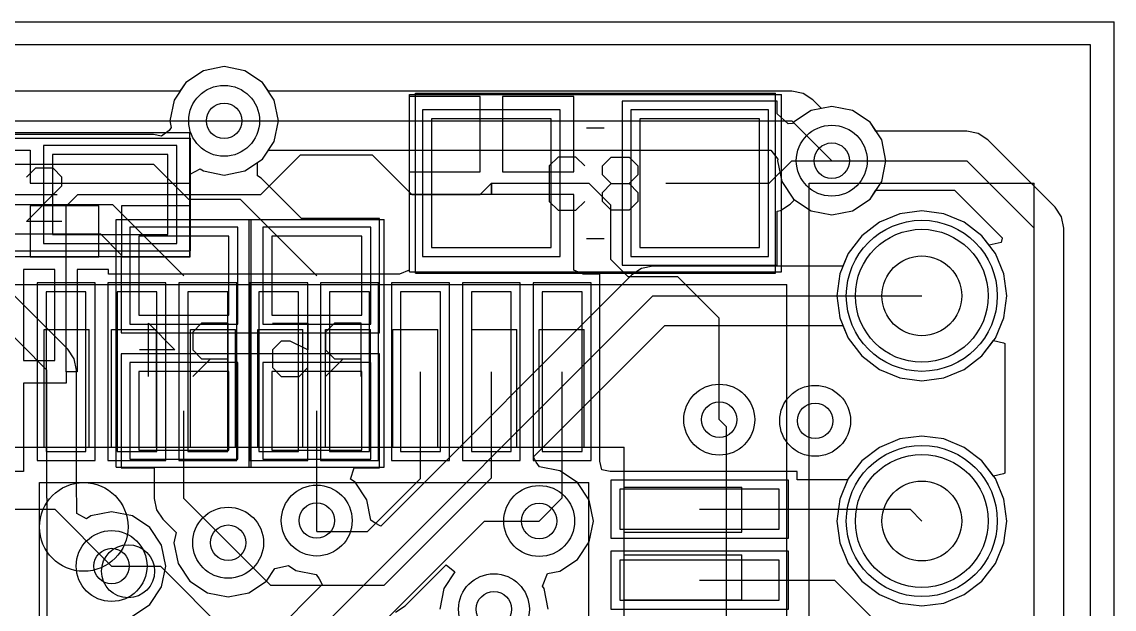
# Model space of a CAD drawing. Header units: millimetres. Extents: x 23.8 to 46.9, y 23.8 to 45.
# Drawn here: x 34.55 to 46.87, y 38.38 to 45 of the extents above; entities that cross this region are included whole.
import ezdxf

# ---------------------------------------------------------------- set-up
doc = ezdxf.new("R2010")
doc.units = ezdxf.units.MM
for name, color, linetype in [('BottomLayer', 5, 'Continuous'), ('BottomPaste', 16, 'Continuous'), ('BottomSolder', 6, 'Continuous'), ('KeepOutLayer', 6, 'Continuous'), ('Mechanical13', 56, 'Continuous'), ('Mechanical14', 56, 'Continuous'), ('Mechanical15', 56, 'Continuous'), ('MultiLayer', 9, 'Continuous'), ('PadHoleLayer', 156, 'Continuous'), ('TopLayer', 1, 'Continuous'), ('TopOverlay', 2, 'Continuous'), ('TopPaste', 8, 'Continuous'), ('TopSolder', 216, 'Continuous'), ('ViaHoleLayer', 16, 'Continuous')]:
    doc.layers.add(name, color=color, linetype=linetype)

msp = doc.modelspace()

# ---------------------------------------------------------------- linework, layer by layer
at = {"layer": 'BottomLayer'}
for p, q in [((24.005, 44.745), (46.606, 44.745)), ((46.606, 44.745), (46.606, 24.019)), ((36.596, 44.449), (36.397, 44.317)), ((36.83, 44.496), (36.596, 44.449)), ((37.064, 44.449), (36.83, 44.496)), ((37.263, 44.317), (37.064, 44.449)), ((36.397, 44.317), (36.265, 44.118)), ((37.329, 44.217), (37.263, 44.317)), ((43.238, 44.217), (37.329, 44.217)), ((43.366, 44.192), (43.238, 44.217)), ((43.474, 44.12), (43.366, 44.192)), ((36.265, 44.118), (36.218, 43.884)), ((43.571, 44.022), (43.474, 44.12)), ((43.688, 44.046), (43.571, 44.022)), ((43.922, 43.999), (43.688, 44.046)), ((44.121, 43.867), (43.922, 43.999)), ((36.211, 43.775), (36.123, 43.71)), ((36.234, 43.807), (36.211, 43.775)), ((36.218, 43.884), (36.234, 43.807)), ((36.83, 43.884), (43.238, 43.884)), ((43.238, 43.884), (43.688, 43.434)), ((44.253, 43.668), (44.121, 43.867)), ((36.033, 43.728), (26.52, 43.728)), ((36.123, 43.71), (36.033, 43.728)), ((44.3, 43.434), (44.253, 43.668)), ((37.263, 43.451), (37.329, 43.551)), ((37.329, 43.551), (42.999, 43.551)), ((42.999, 43.551), (43.08, 43.452)), ((26.52, 43.395), (36.033, 43.395)), ((36.033, 43.395), (36.428, 43)), ((37.207, 43.414), (37.263, 43.451)), ((37.208, 43.262), (37.207, 43.414)), ((43.08, 43.452), (43.076, 43.434)), ((43.076, 43.434), (43.123, 43.2)), ((44.253, 43.2), (44.3, 43.434)), ((37.248, 43.236), (37.208, 43.262)), ((37.702, 42.781), (37.248, 43.236)), ((43.123, 43.2), (43.255, 43.001)), ((44.121, 43.001), (44.253, 43.2)), ((26.941, 42.941), (35.571, 42.941)), ((35.571, 42.941), (36.375, 42.137)), ((36.428, 43), (37.012, 43)), ((37.012, 43), (37.875, 42.137)), ((43.255, 43.001), (43.454, 42.869)), ((43.922, 42.869), (44.121, 43.001)), ((38.583, 42.781), (37.702, 42.781)), ((38.583, 41.492), (38.583, 42.781)), ((43.454, 42.869), (43.688, 42.822)), ((43.688, 42.822), (43.922, 42.869)), ((44.456, 42.836), (44.225, 42.74)), ((44.704, 42.868), (44.456, 42.836)), ((44.952, 42.836), (44.704, 42.868)), ((45.183, 42.74), (44.952, 42.836)), ((44.225, 42.74), (44.026, 42.588)), ((45.382, 42.588), (45.183, 42.74)), ((33.932, 42.608), (35.433, 42.608)), ((35.433, 42.608), (35.667, 42.373)), ((36.883, 42.581), (35.867, 42.581)), ((35.867, 42.581), (35.867, 41.692)), ((36.883, 41.692), (36.883, 42.581)), ((38.383, 42.581), (37.367, 42.581)), ((37.367, 42.581), (37.367, 41.692)), ((38.383, 41.692), (38.383, 42.581)), ((44.026, 42.588), (43.874, 42.389)), ((45.534, 42.389), (45.382, 42.588)), ((33.415, 42.487), (34.829, 41.073)), ((35.065, 41.308), (33.883, 42.49)), ((35.667, 42.373), (35.667, 41.492)), ((43.874, 42.389), (43.814, 42.243)), ((45.63, 42.158), (45.534, 42.389)), ((41.539, 42.218), (41.431, 42.146)), ((41.667, 42.243), (41.539, 42.218)), ((43.814, 42.243), (41.667, 42.243)), ((41.431, 42.146), (38.599, 39.313)), ((45.662, 41.91), (45.63, 42.158)), ((37.257, 37.5), (41.667, 41.91)), ((41.667, 41.91), (44.704, 41.91)), ((45.63, 41.662), (45.662, 41.91)), ((35.867, 41.692), (36.883, 41.692)), ((37.367, 41.692), (38.383, 41.692)), ((40.321, 40.093), (41.805, 41.577)), ((41.805, 41.577), (43.814, 41.577)), ((43.814, 41.577), (43.874, 41.431)), ((45.534, 41.431), (45.63, 41.662)), ((35.667, 41.492), (37.083, 41.492)), ((37.083, 41.492), (37.083, 41.492)), ((37.083, 41.492), (37.167, 41.492)), ((37.167, 41.492), (37.21, 41.492)), ((37.167, 41.492), (37.167, 41.492)), ((37.21, 41.492), (38.583, 41.492)), ((43.874, 41.431), (44.026, 41.232)), ((45.382, 41.232), (45.534, 41.431)), ((35.137, 41.2), (35.065, 41.308)), ((35.162, 41.073), (35.137, 41.2)), ((37.083, 41.257), (35.667, 41.257)), ((35.667, 41.257), (35.667, 39.969)), ((37.167, 41.257), (37.083, 41.257)), ((37.083, 41.257), (37.083, 41.257)), ((37.167, 41.257), (37.167, 41.257)), ((38.583, 41.257), (37.167, 41.257)), ((38.583, 39.969), (38.583, 41.257)), ((44.026, 41.232), (44.225, 41.08)), ((45.183, 41.08), (45.382, 41.232)), ((34.829, 39.629), (34.829, 41.073)), ((35.162, 39.645), (35.162, 41.073)), ((36.883, 41.057), (35.867, 41.057)), ((35.867, 41.057), (35.867, 40.168)), ((36.883, 40.168), (36.883, 41.057)), ((38.383, 41.057), (37.367, 41.057)), ((37.367, 41.057), (37.367, 40.168)), ((38.383, 40.168), (38.383, 41.057)), ((44.225, 41.08), (44.456, 40.984)), ((44.952, 40.984), (45.183, 41.08)), ((44.456, 40.984), (44.704, 40.952)), ((44.704, 40.952), (44.952, 40.984)), ((36.375, 39.625), (36.375, 40.613)), ((37.875, 39.376), (37.875, 40.613)), ((42.418, 40.513), (42.5, 40.431)), ((42.5, 36.625), (42.5, 40.431)), ((44.704, 40.328), (44.456, 40.296)), ((44.952, 40.296), (44.704, 40.328)), ((44.225, 40.2), (44.026, 40.048)), ((44.456, 40.296), (44.225, 40.2)), ((45.183, 40.2), (44.952, 40.296)), ((45.382, 40.048), (45.183, 40.2)), ((35.867, 40.168), (36.883, 40.168)), ((37.367, 40.168), (38.383, 40.168)), ((40.352, 40.035), (40.321, 40.093)), ((35.667, 39.969), (36.042, 39.969)), ((36.042, 39.969), (36.042, 39.625)), ((38.258, 39.842), (38.296, 39.969)), ((38.296, 39.969), (38.583, 39.969)), ((40.389, 39.981), (40.352, 40.035)), ((40.62, 39.935), (40.389, 39.981)), ((44.026, 40.048), (43.874, 39.849)), ((45.534, 39.849), (45.382, 40.048)), ((38.308, 39.808), (38.258, 39.842)), ((40.819, 39.803), (40.62, 39.935)), ((43.874, 39.849), (43.778, 39.618)), ((45.63, 39.618), (45.534, 39.849)), ((38.44, 39.609), (38.308, 39.808)), ((40.951, 39.604), (40.819, 39.803)), ((34.829, 39.629), (34.833, 39.625)), ((34.833, 37.917), (34.833, 39.625)), ((35.166, 39.625), (35.162, 39.645)), ((35.166, 39.455), (35.166, 39.625)), ((36.042, 39.625), (36.067, 39.497)), ((36.375, 39.625), (36.875, 39.125)), ((38.486, 39.38), (38.44, 39.609)), ((40.998, 39.37), (40.951, 39.604)), ((43.778, 39.618), (43.746, 39.37)), ((45.662, 39.37), (45.63, 39.618)), ((35.278, 39.395), (35.166, 39.455)), ((35.56, 39.474), (35.326, 39.427)), ((35.794, 39.427), (35.56, 39.474)), ((36.067, 39.497), (36.139, 39.389)), ((35.326, 39.427), (35.278, 39.395)), ((35.992, 39.295), (35.794, 39.427)), ((36.139, 39.389), (36.287, 39.242)), ((37.875, 39.376), (37.875, 39.375)), ((38.535, 39.347), (38.486, 39.38)), ((38.599, 39.313), (38.535, 39.347)), ((38.625, 38.226), (39.769, 39.37)), ((39.769, 39.37), (40.386, 39.37)), ((40.951, 39.136), (40.998, 39.37)), ((43.746, 39.37), (43.778, 39.122)), ((45.63, 39.122), (45.662, 39.37)), ((36.125, 39.096), (35.992, 39.295)), ((36.287, 39.242), (36.263, 39.125)), ((36.172, 38.862), (36.125, 39.096)), ((36.263, 39.125), (36.31, 38.891)), ((40.819, 38.937), (40.951, 39.136)), ((43.778, 39.122), (43.874, 38.891)), ((45.534, 38.891), (45.63, 39.122)), ((36.125, 38.628), (36.172, 38.862)), ((36.31, 38.891), (36.442, 38.692)), ((37.401, 38.833), (37.555, 38.868)), ((37.555, 38.868), (37.641, 38.81)), ((40.62, 38.805), (40.819, 38.937)), ((43.874, 38.891), (44.026, 38.692)), ((45.382, 38.692), (45.534, 38.891)), ((37.308, 38.692), (37.401, 38.833)), ((37.641, 38.81), (37.87, 38.765)), ((37.87, 38.765), (37.903, 38.716)), ((37.903, 38.716), (37.937, 38.652)), ((40.423, 38.636), (40.481, 38.777)), ((40.481, 38.777), (40.62, 38.805)), ((35.992, 38.429), (36.125, 38.628)), ((36.442, 38.692), (36.641, 38.56)), ((37.109, 38.56), (37.308, 38.692)), ((37.937, 38.652), (37.119, 37.833)), ((40.441, 38.609), (40.423, 38.636)), ((40.487, 38.375), (40.441, 38.609)), ((44.026, 38.692), (44.225, 38.54)), ((45.183, 38.54), (45.382, 38.692)), ((36.641, 38.56), (36.875, 38.513)), ((36.875, 38.513), (37.109, 38.56)), ((44.225, 38.54), (44.456, 38.444)), ((44.952, 38.444), (45.183, 38.54)), ((35.794, 38.297), (35.992, 38.429)), ((44.456, 38.444), (44.704, 38.412)), ((44.704, 38.412), (44.952, 38.444))]:
    msp.add_line(p, q, dxfattribs=at)
for centre, radius in [((36.83, 43.884), 0.4), ((43.688, 43.434), 0.4), ((44.704, 41.91), 0.75), ((42.418, 40.513), 0.4), ((43.5, 40.5), 0.4), ((44.704, 39.37), 0.75), ((37.875, 39.375), 0.4), ((40.386, 39.37), 0.4), ((36.875, 39.125), 0.4), ((35.56, 38.862), 0.4), ((39.875, 38.375), 0.4)]:
    msp.add_circle(centre, radius, dxfattribs=at)
at = {"layer": 'BottomPaste'}
for p, q in [((36.883, 42.581), (35.867, 42.581)), ((35.867, 42.581), (35.867, 41.692)), ((36.883, 41.692), (36.883, 42.581)), ((38.383, 42.581), (37.367, 42.581)), ((37.367, 42.581), (37.367, 41.692)), ((38.383, 41.692), (38.383, 42.581)), ((35.867, 41.692), (36.883, 41.692)), ((37.367, 41.692), (38.383, 41.692)), ((36.883, 41.057), (35.867, 41.057)), ((35.867, 41.057), (35.867, 40.168)), ((36.883, 40.168), (36.883, 41.057)), ((38.383, 41.057), (37.367, 41.057)), ((37.367, 41.057), (37.367, 40.168)), ((38.383, 40.168), (38.383, 41.057)), ((35.867, 40.168), (36.883, 40.168)), ((37.367, 40.168), (38.383, 40.168))]:
    msp.add_line(p, q, dxfattribs=at)
at = {"layer": 'BottomSolder'}
for p, q in [((36.985, 42.683), (35.765, 42.683)), ((35.765, 42.683), (35.765, 41.591)), ((36.985, 41.591), (36.985, 42.683)), ((38.485, 42.683), (37.265, 42.683)), ((37.265, 42.683), (37.265, 41.591)), ((38.485, 41.591), (38.485, 42.683)), ((35.765, 41.591), (36.985, 41.591)), ((37.265, 41.591), (38.485, 41.591)), ((36.985, 41.159), (35.765, 41.159)), ((35.765, 41.159), (35.765, 40.067)), ((36.985, 40.067), (36.985, 41.159)), ((38.485, 41.159), (37.265, 41.159)), ((37.265, 41.159), (37.265, 40.067)), ((38.485, 40.067), (38.485, 41.159)), ((35.765, 40.067), (36.985, 40.067)), ((37.265, 40.067), (38.485, 40.067))]:
    msp.add_line(p, q, dxfattribs=at)
for centre in [(44.704, 41.91), (44.704, 39.37)]:
    msp.add_circle(centre, 0.852, dxfattribs=at)
at = {"layer": 'KeepOutLayer'}
for p in [(23.75, 45), (46.875, 23.75)]:
    msp.add_line(p, (46.875, 45), dxfattribs=at)
at = {"layer": 'Mechanical13'}
for p, q in [((23.75, 45), (46.875, 45)), ((46.875, 23.75), (46.875, 45)), ((38.989, 42.164), (38.989, 44.196)), ((38.989, 44.196), (43.053, 44.196)), ((43.053, 42.164), (43.053, 44.196)), ((32.639, 43.688), (36.449, 43.688)), ((36.449, 42.418), (36.449, 43.688)), ((40.6, 43.475), (40.5, 43.375)), ((40.8, 43.475), (40.6, 43.475)), ((40.9, 43.375), (40.8, 43.475)), ((41.1, 43.375), (41.2, 43.475)), ((41.2, 43.475), (41.4, 43.475)), ((41.4, 43.475), (41.5, 43.375)), ((34.7, 43.35), (34.6, 43.25)), ((34.9, 43.35), (34.7, 43.35)), ((35, 43.25), (34.9, 43.35)), ((40.5, 43.375), (40.5, 42.975)), ((41.1, 43.275), (41.1, 43.375)), ((41.2, 43.175), (41.1, 43.275)), ((41.5, 43.275), (41.4, 43.175)), ((41.5, 43.375), (41.5, 43.275)), ((34.6, 42.75), (35, 43.15)), ((35, 43.15), (35, 43.25)), ((41.1, 43.075), (41.2, 43.175)), ((41.2, 43.175), (41.4, 43.175)), ((41.4, 43.175), (41.5, 43.075)), ((41.1, 42.975), (41.1, 43.075)), ((41.5, 43.075), (41.5, 42.975)), ((40.5, 42.975), (40.6, 42.875)), ((40.8, 42.875), (40.9, 42.975)), ((41.2, 42.875), (41.1, 42.975)), ((41.5, 42.975), (41.4, 42.875)), ((40.6, 42.875), (40.8, 42.875)), ((41.4, 42.875), (41.2, 42.875)), ((35, 42.75), (34.6, 42.75)), ((32.639, 42.418), (36.449, 42.418)), ((38.989, 42.164), (43.053, 42.164)), ((34.798, 40.203), (34.798, 41.529)), ((34.798, 41.529), (35.306, 41.529)), ((35.306, 40.203), (35.306, 41.529)), ((35.56, 40.203), (35.56, 41.529)), ((35.56, 41.529), (36.068, 41.529)), ((36.068, 40.203), (36.068, 41.529)), ((36.449, 40.203), (36.449, 41.529)), ((36.449, 41.529), (36.957, 41.529)), ((36.957, 40.203), (36.957, 41.529)), ((37.211, 40.203), (37.211, 41.529)), ((37.211, 41.529), (37.719, 41.529)), ((37.719, 40.203), (37.719, 41.529)), ((37.973, 40.203), (37.973, 41.529)), ((37.973, 41.529), (38.481, 41.529)), ((38.481, 40.203), (38.481, 41.529)), ((38.735, 40.203), (38.735, 41.529)), ((38.735, 41.529), (39.243, 41.529)), ((39.243, 40.203), (39.243, 41.529)), ((39.624, 40.203), (39.624, 41.529)), ((39.624, 41.529), (40.132, 41.529)), ((40.132, 40.203), (40.132, 41.529)), ((40.386, 40.203), (40.386, 41.529)), ((40.386, 41.529), (40.894, 41.529)), ((40.894, 40.203), (40.894, 41.529)), ((34.346, 40.203), (41.346, 40.203)), ((41.346, 33.203), (41.346, 40.203)), ((41.346, 39.751), (42.672, 39.751)), ((42.672, 39.243), (42.672, 39.751)), ((41.346, 39.243), (42.672, 39.243)), ((41.346, 38.989), (42.672, 38.989)), ((42.672, 38.481), (42.672, 38.989)), ((41.346, 38.481), (42.672, 38.481))]:
    msp.add_line(p, q, dxfattribs=at)
msp.add_circle((35.246, 39.303), 0.5, dxfattribs=at)
at = {"layer": 'Mechanical14'}
for p, q in [((23.75, 45), (46.875, 45)), ((46.875, 23.75), (46.875, 45)), ((35.613, 39.978), (35.613, 42.772)), ((35.613, 42.772), (37.137, 42.772)), ((37.113, 42.772), (38.637, 42.772)), ((37.113, 39.978), (37.113, 42.772)), ((37.137, 39.978), (37.137, 42.772)), ((38.637, 39.978), (38.637, 42.772)), ((35.975, 41), (35.975, 41.6)), ((35.975, 41.6), (36.275, 41.3)), ((36.575, 41.6), (36.475, 41.5)), ((36.875, 41.6), (36.575, 41.6)), ((36.875, 41), (36.875, 41.6)), ((37.375, 41.6), (37.775, 41.6)), ((37.775, 41.6), (37.775, 41.3)), ((38.075, 41.6), (37.975, 41.5)), ((38.375, 41.6), (38.075, 41.6)), ((38.375, 41), (38.375, 41.6)), ((36.475, 41.5), (36.475, 41.3)), ((37.975, 41.5), (37.975, 41.3)), ((36.275, 41.3), (35.875, 41.3)), ((36.475, 41.3), (36.575, 41.2)), ((37.475, 41.4), (37.375, 41.3)), ((37.375, 41.3), (37.375, 41.1)), ((37.575, 41.4), (37.475, 41.4)), ((37.775, 41.3), (37.575, 41.4)), ((37.975, 41.3), (38.075, 41.2)), ((36.675, 41.2), (36.475, 41)), ((36.575, 41.2), (36.875, 41.2)), ((38.175, 41.2), (37.975, 41)), ((38.075, 41.2), (38.375, 41.2)), ((37.375, 41.1), (37.475, 41)), ((37.675, 41), (37.775, 41.1)), ((37.475, 41), (37.675, 41)), ((35.613, 39.978), (37.137, 39.978)), ((37.113, 39.978), (38.637, 39.978))]:
    msp.add_line(p, q, dxfattribs=at)
at = {"layer": 'Mechanical15'}
for p, q in [((38.921, 42.18), (38.921, 44.18)), ((38.921, 44.18), (43.121, 44.18)), ((43.121, 42.18), (43.121, 44.18)), ((32.644, 43.753), (36.444, 43.753)), ((36.444, 42.353), (36.444, 43.753)), ((34.144, 43.053), (34.944, 43.053)), ((32.644, 42.353), (36.444, 42.353)), ((38.921, 42.18), (43.121, 42.18)), ((32.512, 42.037), (43.18, 42.037)), ((43.18, 31.369), (43.18, 42.037))]:
    msp.add_line(p, q, dxfattribs=at)
at = {"layer": 'MultiLayer'}
for centre, radius in [((36.83, 43.884), 0.4), ((43.688, 43.434), 0.4), ((44.704, 41.91), 0.75), ((42.418, 40.513), 0.4), ((43.5, 40.5), 0.4), ((44.704, 39.37), 0.75), ((37.875, 39.375), 0.4), ((40.386, 39.37), 0.4), ((36.875, 39.125), 0.4), ((35.56, 38.862), 0.4), ((39.875, 38.375), 0.4)]:
    msp.add_circle(centre, radius, dxfattribs=at)
at = {"layer": 'PadHoleLayer'}
for centre in [(44.704, 41.91), (44.704, 39.37)]:
    msp.add_circle(centre, 0.45, dxfattribs=at)
at = {"layer": 'TopLayer'}
for p, q in [((24.005, 44.745), (46.606, 44.745)), ((46.606, 44.745), (46.606, 24.019)), ((36.596, 44.449), (36.397, 44.317)), ((36.83, 44.496), (36.596, 44.449)), ((37.064, 44.449), (36.83, 44.496)), ((37.263, 44.317), (37.064, 44.449)), ((36.397, 44.317), (36.331, 44.217)), ((37.395, 44.118), (37.263, 44.317)), ((36.331, 44.217), (32.736, 44.217)), ((39.719, 44.159), (38.917, 44.159)), ((38.917, 44.159), (38.917, 43.307)), ((39.719, 43.307), (39.719, 44.159)), ((40.775, 44.159), (39.973, 44.159)), ((39.973, 44.159), (39.973, 43.307)), ((40.775, 43.307), (40.775, 44.159)), ((37.442, 43.884), (37.395, 44.118)), ((43.071, 44.105), (41.321, 44.105)), ((41.321, 44.105), (41.321, 42.255)), ((43.071, 43.962), (43.071, 44.105)), ((43.688, 44.046), (43.454, 43.999)), ((43.922, 43.999), (43.688, 44.046)), ((40.521, 43.905), (39.171, 43.905)), ((39.171, 43.905), (39.171, 42.455)), ((40.521, 42.455), (40.521, 43.905)), ((42.871, 43.905), (41.521, 43.905)), ((41.521, 43.905), (41.521, 42.455)), ((42.871, 42.455), (42.871, 43.905)), ((43.194, 43.848), (43.071, 43.962)), ((43.454, 43.999), (43.255, 43.867)), ((44.121, 43.867), (43.922, 43.999)), ((32.736, 43.884), (36.83, 43.884)), ((37.395, 43.65), (37.442, 43.884)), ((43.246, 43.853), (43.194, 43.848)), ((43.255, 43.867), (43.246, 43.853)), ((44.187, 43.767), (44.121, 43.867)), ((45.212, 43.767), (44.187, 43.767)), ((45.34, 43.742), (45.212, 43.767)), ((37.263, 43.451), (37.395, 43.65)), ((45.448, 43.67), (45.34, 43.742)), ((46.21, 42.908), (45.448, 43.67)), ((34.394, 43.551), (34.64, 43.551)), ((34.64, 43.551), (34.64, 43.18)), ((36.194, 43.503), (34.894, 43.503)), ((34.894, 43.503), (34.894, 42.603)), ((36.194, 42.603), (36.194, 43.503)), ((37.064, 43.319), (37.263, 43.451)), ((37.246, 43.053), (37.693, 43.5)), ((37.693, 43.5), (38.5, 43.5)), ((38.5, 43.5), (38.947, 43.053)), ((42.983, 43.18), (43.237, 43.434)), ((43.237, 43.434), (43.688, 43.434)), ((43.688, 43.434), (45.212, 43.434)), ((45.212, 43.434), (45.974, 42.672)), ((36.448, 43.283), (36.56, 43.343)), ((36.448, 43.18), (36.448, 43.283)), ((36.56, 43.343), (36.596, 43.319)), ((36.596, 43.319), (36.83, 43.272)), ((36.83, 43.272), (37.064, 43.319)), ((38.917, 43.307), (39.719, 43.307)), ((39.973, 43.307), (40.775, 43.307)), ((34.64, 43.18), (35.544, 43.18)), ((35.544, 43.18), (36.448, 43.18)), ((39.719, 43.053), (39.846, 43.18)), ((39.846, 43.18), (40.945, 43.18)), ((39.846, 43.053), (39.846, 43.18)), ((39.846, 43.18), (39.846, 43.18)), ((39.846, 43.18), (39.846, 43.053)), ((40.945, 43.18), (41.194, 42.931)), ((41.815, 43.18), (42.983, 43.18)), ((35.046, 42.92), (35.179, 43.053)), ((35.179, 43.053), (35.544, 43.053)), ((35.544, 43.053), (37.246, 43.053)), ((39.846, 43.053), (38.917, 43.053)), ((38.917, 43.053), (38.917, 42.28)), ((38.947, 43.053), (39.719, 43.053)), ((40.775, 43.053), (39.846, 43.053)), ((40.775, 42.28), (40.775, 43.053)), ((44.121, 43.001), (44.187, 43.101)), ((44.187, 43.101), (45.074, 43.101)), ((45.074, 43.101), (45.611, 42.563)), ((35.417, 42.926), (34.64, 42.926)), ((34.64, 42.926), (34.64, 42.349)), ((35.046, 41.053), (35.046, 42.92)), ((35.417, 42.349), (35.417, 42.926)), ((36.448, 42.926), (35.671, 42.926)), ((35.671, 42.926), (35.671, 42.349)), ((36.448, 42.349), (36.448, 42.926)), ((41.194, 42.32), (41.194, 42.931)), ((43.111, 42.872), (43.219, 42.944)), ((43.219, 42.944), (43.268, 42.993)), ((43.268, 42.993), (43.454, 42.869)), ((43.922, 42.869), (44.121, 43.001)), ((46.282, 42.8), (46.21, 42.908)), ((43.071, 42.864), (43.111, 42.872)), ((43.071, 42.255), (43.071, 42.864)), ((43.454, 42.869), (43.688, 42.822)), ((43.688, 42.822), (43.922, 42.869)), ((44.456, 42.836), (44.225, 42.74)), ((44.704, 42.868), (44.456, 42.836)), ((44.952, 42.836), (44.704, 42.868)), ((45.183, 42.74), (44.952, 42.836)), ((46.307, 42.672), (46.282, 42.8)), ((44.225, 42.74), (44.026, 42.588)), ((45.382, 42.588), (45.183, 42.74)), ((45.974, 35.56), (45.974, 42.672)), ((46.307, 35.56), (46.307, 42.672)), ((34.894, 42.603), (36.194, 42.603)), ((44.026, 42.588), (43.874, 42.389)), ((45.463, 42.481), (45.382, 42.588)), ((45.612, 42.562), (45.6, 42.511)), ((45.611, 42.563), (45.612, 42.562)), ((39.171, 42.455), (40.521, 42.455)), ((41.521, 42.455), (42.871, 42.455)), ((45.6, 42.511), (45.463, 42.481)), ((34.64, 42.349), (35.417, 42.349)), ((35.671, 42.349), (36.448, 42.349)), ((41.194, 42.32), (41.386, 42.128)), ((43.874, 42.389), (43.778, 42.158)), ((34.919, 42.207), (34.567, 42.207)), ((34.567, 42.207), (34.567, 41.18)), ((34.919, 41.18), (34.919, 42.207)), ((35.525, 42.207), (35.173, 42.207)), ((35.173, 42.207), (35.173, 41.053)), ((35.525, 42.153), (35.525, 42.207)), ((38.917, 42.201), (38.81, 42.153)), ((38.917, 42.28), (38.917, 42.201)), ((40.775, 42.201), (40.775, 42.28)), ((40.882, 42.153), (40.775, 42.201)), ((41.321, 42.255), (43.071, 42.255)), ((38.81, 42.153), (35.525, 42.153)), ((41.071, 42.153), (40.882, 42.153)), ((41.071, 40.045), (41.071, 42.153)), ((41.386, 42.128), (41.946, 42.128)), ((41.946, 42.128), (42.418, 41.656)), ((43.778, 42.158), (43.746, 41.91)), ((34.821, 41.953), (34.821, 40.153)), ((35.271, 41.953), (34.821, 41.953)), ((35.271, 40.153), (35.271, 41.953)), ((35.621, 41.953), (35.621, 40.153)), ((36.071, 41.953), (35.621, 41.953)), ((36.071, 40.153), (36.071, 41.953)), ((36.421, 41.953), (36.421, 40.153)), ((36.871, 41.953), (36.421, 41.953)), ((36.871, 40.153), (36.871, 41.953)), ((37.221, 41.953), (37.221, 40.153)), ((37.671, 41.953), (37.221, 41.953)), ((37.671, 40.153), (37.671, 41.953)), ((38.021, 41.953), (38.021, 40.153)), ((38.471, 41.953), (38.021, 41.953)), ((38.471, 40.153), (38.471, 41.953)), ((38.821, 41.953), (38.821, 40.153)), ((39.271, 41.953), (38.821, 41.953)), ((39.271, 40.153), (39.271, 41.953)), ((39.621, 41.953), (39.621, 40.153)), ((40.071, 41.953), (39.621, 41.953)), ((40.071, 40.153), (40.071, 41.953)), ((40.421, 41.953), (40.421, 40.153)), ((40.871, 41.953), (40.421, 41.953)), ((40.871, 40.153), (40.871, 41.953)), ((43.746, 41.91), (43.778, 41.662)), ((42.418, 40.513), (42.418, 41.656)), ((43.778, 41.662), (43.874, 41.431)), ((43.874, 41.431), (44.026, 41.232)), ((45.382, 41.232), (45.514, 41.405)), ((45.514, 41.405), (45.628, 41.379)), ((45.628, 41.379), (45.641, 41.372)), ((45.641, 41.372), (45.641, 39.908)), ((34.567, 41.18), (34.919, 41.18)), ((44.026, 41.232), (44.225, 41.08)), ((45.183, 41.08), (45.382, 41.232)), ((35.173, 41.053), (35.046, 41.053)), ((35.046, 41.053), (35.046, 40.926)), ((39.046, 39.849), (39.046, 41.053)), ((39.846, 39.858), (39.846, 41.053)), ((40.646, 39.63), (40.646, 41.053)), ((44.225, 41.08), (44.456, 40.984)), ((44.952, 40.984), (45.183, 41.08)), ((44.456, 40.984), (44.704, 40.952)), ((44.704, 40.952), (44.952, 40.984)), ((35.046, 40.926), (34.567, 40.926)), ((34.567, 40.926), (34.567, 39.928)), ((44.704, 40.328), (44.456, 40.296)), ((44.952, 40.296), (44.704, 40.328)), ((44.225, 40.2), (44.026, 40.048)), ((44.456, 40.296), (44.225, 40.2)), ((45.183, 40.2), (44.952, 40.296)), ((45.382, 40.048), (45.183, 40.2)), ((34.821, 40.153), (35.271, 40.153)), ((35.621, 40.153), (36.071, 40.153)), ((36.421, 40.153), (36.871, 40.153)), ((37.221, 40.153), (37.671, 40.153)), ((38.021, 40.153), (38.471, 40.153)), ((38.821, 40.153), (39.271, 40.153)), ((39.621, 40.153), (40.071, 40.153)), ((40.421, 40.153), (40.871, 40.153)), ((41.092, 39.949), (41.071, 40.045)), ((41.188, 39.928), (41.092, 39.949)), ((44.026, 40.048), (43.874, 39.849)), ((45.514, 39.875), (45.382, 40.048)), ((34.567, 39.928), (33.829, 39.928)), ((38.447, 39.25), (39.046, 39.849)), ((38.636, 38.648), (39.846, 39.858)), ((43.296, 39.928), (41.188, 39.928)), ((43.296, 39.836), (43.296, 39.928)), ((43.869, 39.836), (43.296, 39.836)), ((43.874, 39.849), (43.869, 39.836)), ((45.628, 39.901), (45.514, 39.875)), ((45.641, 39.908), (45.628, 39.901)), ((43.096, 39.728), (41.296, 39.728)), ((41.296, 39.728), (41.296, 39.278)), ((43.096, 39.278), (43.096, 39.728)), ((40.386, 39.37), (40.646, 39.63)), ((33.496, 39.503), (34.919, 39.503)), ((34.919, 39.503), (35.56, 38.862)), ((42.196, 39.503), (44.571, 39.503)), ((44.571, 39.503), (44.704, 39.37)), ((37.875, 39.25), (37.875, 39.375)), ((37.875, 39.25), (38.447, 39.25)), ((41.296, 39.278), (43.096, 39.278)), ((36.875, 39.125), (37.352, 38.648)), ((35.56, 38.862), (36.11, 38.862)), ((36.11, 38.862), (37.125, 37.847)), ((38.872, 38.413), (39.336, 38.876)), ((39.336, 38.876), (39.434, 38.795)), ((43.096, 38.928), (41.296, 38.928)), ((41.296, 38.928), (41.296, 38.478)), ((43.096, 38.478), (43.096, 38.928)), ((39.434, 38.795), (39.31, 38.609)), ((37.352, 38.648), (38.636, 38.648)), ((39.31, 38.609), (39.264, 38.375)), ((42.196, 38.703), (43.72, 38.703)), ((43.72, 38.703), (44.704, 37.719)), ((41.296, 38.478), (43.096, 38.478)), ((38.764, 38.34), (38.872, 38.413))]:
    msp.add_line(p, q, dxfattribs=at)
for centre, radius in [((36.83, 43.884), 0.4), ((43.688, 43.434), 0.4), ((44.704, 41.91), 0.75), ((42.418, 40.513), 0.4), ((43.5, 40.5), 0.4), ((44.704, 39.37), 0.75), ((37.875, 39.375), 0.4), ((40.386, 39.37), 0.4), ((36.875, 39.125), 0.4), ((35.56, 38.862), 0.4), ((39.875, 38.375), 0.4)]:
    msp.add_circle(centre, radius, dxfattribs=at)
at = {"layer": 'TopOverlay'}
for p, q in [((40.921, 43.805), (41.121, 43.805)), ((43.434, 25.4), (43.434, 43.18)), ((43.434, 43.18), (45.974, 43.18)), ((45.974, 25.4), (45.974, 43.18)), ((40.921, 42.555), (41.121, 42.555)), ((34.746, 33.603), (34.746, 39.803)), ((34.746, 39.803), (40.946, 39.803)), ((40.946, 33.603), (40.946, 39.803))]:
    msp.add_line(p, q, dxfattribs=at)
msp.add_circle((35.746, 38.803), 0.3, dxfattribs=at)
at = {"layer": 'TopPaste'}
for p, q in [((40.521, 43.905), (39.171, 43.905)), ((39.171, 43.905), (39.171, 42.455)), ((40.521, 42.455), (40.521, 43.905)), ((42.871, 43.905), (41.521, 43.905)), ((41.521, 43.905), (41.521, 42.455)), ((42.871, 42.455), (42.871, 43.905)), ((36.194, 43.503), (34.894, 43.503)), ((34.894, 43.503), (34.894, 42.603)), ((36.194, 42.603), (36.194, 43.503)), ((34.894, 42.603), (36.194, 42.603)), ((39.171, 42.455), (40.521, 42.455)), ((41.521, 42.455), (42.871, 42.455)), ((34.821, 41.953), (34.821, 40.153)), ((35.271, 41.953), (34.821, 41.953)), ((35.271, 40.153), (35.271, 41.953)), ((35.621, 41.953), (35.621, 40.153)), ((36.071, 41.953), (35.621, 41.953)), ((36.071, 40.153), (36.071, 41.953)), ((36.421, 41.953), (36.421, 40.153)), ((36.871, 41.953), (36.421, 41.953)), ((36.871, 40.153), (36.871, 41.953)), ((37.221, 41.953), (37.221, 40.153)), ((37.671, 41.953), (37.221, 41.953)), ((37.671, 40.153), (37.671, 41.953)), ((38.021, 41.953), (38.021, 40.153)), ((38.471, 41.953), (38.021, 41.953)), ((38.471, 40.153), (38.471, 41.953)), ((38.821, 41.953), (38.821, 40.153)), ((39.271, 41.953), (38.821, 41.953)), ((39.271, 40.153), (39.271, 41.953)), ((39.621, 41.953), (39.621, 40.153)), ((40.071, 41.953), (39.621, 41.953)), ((40.071, 40.153), (40.071, 41.953)), ((40.421, 41.953), (40.421, 40.153)), ((40.871, 41.953), (40.421, 41.953)), ((40.871, 40.153), (40.871, 41.953)), ((34.821, 40.153), (35.271, 40.153)), ((35.621, 40.153), (36.071, 40.153)), ((36.421, 40.153), (36.871, 40.153)), ((37.221, 40.153), (37.671, 40.153)), ((38.021, 40.153), (38.471, 40.153)), ((38.821, 40.153), (39.271, 40.153)), ((39.621, 40.153), (40.071, 40.153)), ((40.421, 40.153), (40.871, 40.153)), ((43.096, 39.728), (41.296, 39.728)), ((41.296, 39.728), (41.296, 39.278)), ((43.096, 39.278), (43.096, 39.728)), ((41.296, 39.278), (43.096, 39.278)), ((43.096, 38.928), (41.296, 38.928)), ((41.296, 38.928), (41.296, 38.478)), ((43.096, 38.478), (43.096, 38.928)), ((41.296, 38.478), (43.096, 38.478))]:
    msp.add_line(p, q, dxfattribs=at)
at = {"layer": 'TopSolder'}
for p, q in [((40.623, 44.007), (39.069, 44.007)), ((39.069, 44.007), (39.069, 42.353)), ((40.623, 42.353), (40.623, 44.007)), ((42.973, 44.007), (41.419, 44.007)), ((41.419, 44.007), (41.419, 42.353)), ((42.973, 42.353), (42.973, 44.007)), ((36.296, 43.605), (34.792, 43.605)), ((34.792, 43.605), (34.792, 42.501)), ((36.296, 42.501), (36.296, 43.605)), ((34.792, 42.501), (36.296, 42.501)), ((39.069, 42.353), (40.623, 42.353)), ((41.419, 42.353), (42.973, 42.353)), ((34.719, 42.055), (34.719, 40.051)), ((35.373, 42.055), (34.719, 42.055)), ((35.373, 40.051), (35.373, 42.055)), ((35.519, 42.055), (35.519, 40.051)), ((36.173, 42.055), (35.519, 42.055)), ((36.173, 40.051), (36.173, 42.055)), ((36.319, 42.055), (36.319, 40.051)), ((36.973, 42.055), (36.319, 42.055)), ((36.973, 40.051), (36.973, 42.055)), ((37.119, 42.055), (37.119, 40.051)), ((37.773, 42.055), (37.119, 42.055)), ((37.773, 40.051), (37.773, 42.055)), ((37.919, 42.055), (37.919, 40.051)), ((38.573, 42.055), (37.919, 42.055)), ((38.573, 40.051), (38.573, 42.055)), ((38.719, 42.055), (38.719, 40.051)), ((39.373, 42.055), (38.719, 42.055)), ((39.373, 40.051), (39.373, 42.055)), ((39.519, 42.055), (39.519, 40.051)), ((40.173, 42.055), (39.519, 42.055)), ((40.173, 40.051), (40.173, 42.055)), ((40.319, 42.055), (40.319, 40.051)), ((40.973, 42.055), (40.319, 42.055)), ((40.973, 40.051), (40.973, 42.055)), ((34.719, 40.051), (35.373, 40.051)), ((35.519, 40.051), (36.173, 40.051)), ((36.319, 40.051), (36.973, 40.051)), ((37.119, 40.051), (37.773, 40.051)), ((37.919, 40.051), (38.573, 40.051)), ((38.719, 40.051), (39.373, 40.051)), ((39.519, 40.051), (40.173, 40.051)), ((40.319, 40.051), (40.973, 40.051)), ((43.198, 39.83), (41.194, 39.83)), ((41.194, 39.83), (41.194, 39.176)), ((43.198, 39.176), (43.198, 39.83)), ((41.194, 39.176), (43.198, 39.176)), ((43.198, 39.03), (41.194, 39.03)), ((41.194, 39.03), (41.194, 38.376)), ((43.198, 38.376), (43.198, 39.03)), ((41.194, 38.376), (43.198, 38.376))]:
    msp.add_line(p, q, dxfattribs=at)
for centre in [(44.704, 41.91), (44.704, 39.37)]:
    msp.add_circle(centre, 0.852, dxfattribs=at)
at = {"layer": 'ViaHoleLayer'}
for centre in [(36.83, 43.884), (43.688, 43.434), (42.418, 40.513), (43.5, 40.5), (37.875, 39.375), (40.386, 39.37), (36.875, 39.125), (35.56, 38.862), (39.875, 38.375)]:
    msp.add_circle(centre, 0.2, dxfattribs=at)

doc.saveas('drawing.dxf')
